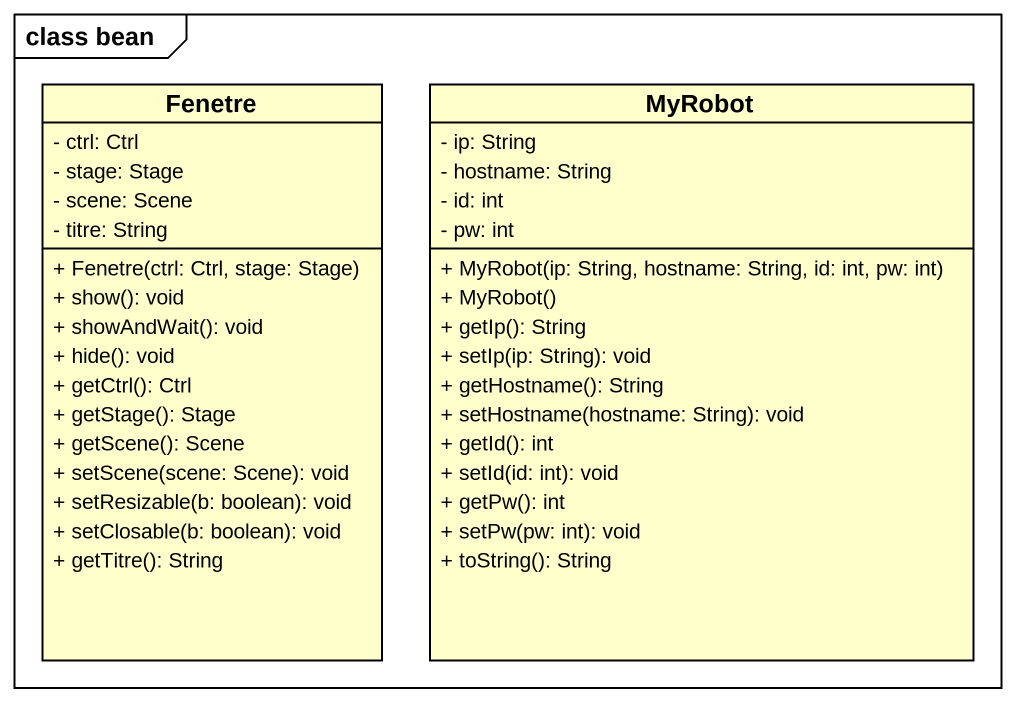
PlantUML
@startuml
mainframe class bean
hide circle
hide empty members
skinparam classAttributeIconSize 0
class Fenetre {
  - ctrl: Ctrl
  - stage: Stage
  - scene: Scene
  - titre: String
  + Fenetre(ctrl: Ctrl, stage: Stage)
  + show(): void
  + showAndWait(): void
  + hide(): void
  + getCtrl(): Ctrl
  + getStage(): Stage
  + getScene(): Scene
  + setScene(scene: Scene): void
  + setResizable(b: boolean): void
  + setClosable(b: boolean): void
  + getTitre(): String
}
class MyRobot {
  - ip: String
  - hostname: String
  - id: int
  - pw: int
  + MyRobot(ip: String, hostname: String, id: int, pw: int)
  + MyRobot()
  + getIp(): String
  + setIp(ip: String): void
  + getHostname(): String
  + setHostname(hostname: String): void
  + getId(): int
  + setId(id: int): void
  + getPw(): int
  + setPw(pw: int): void
  + toString(): String
}
@enduml
